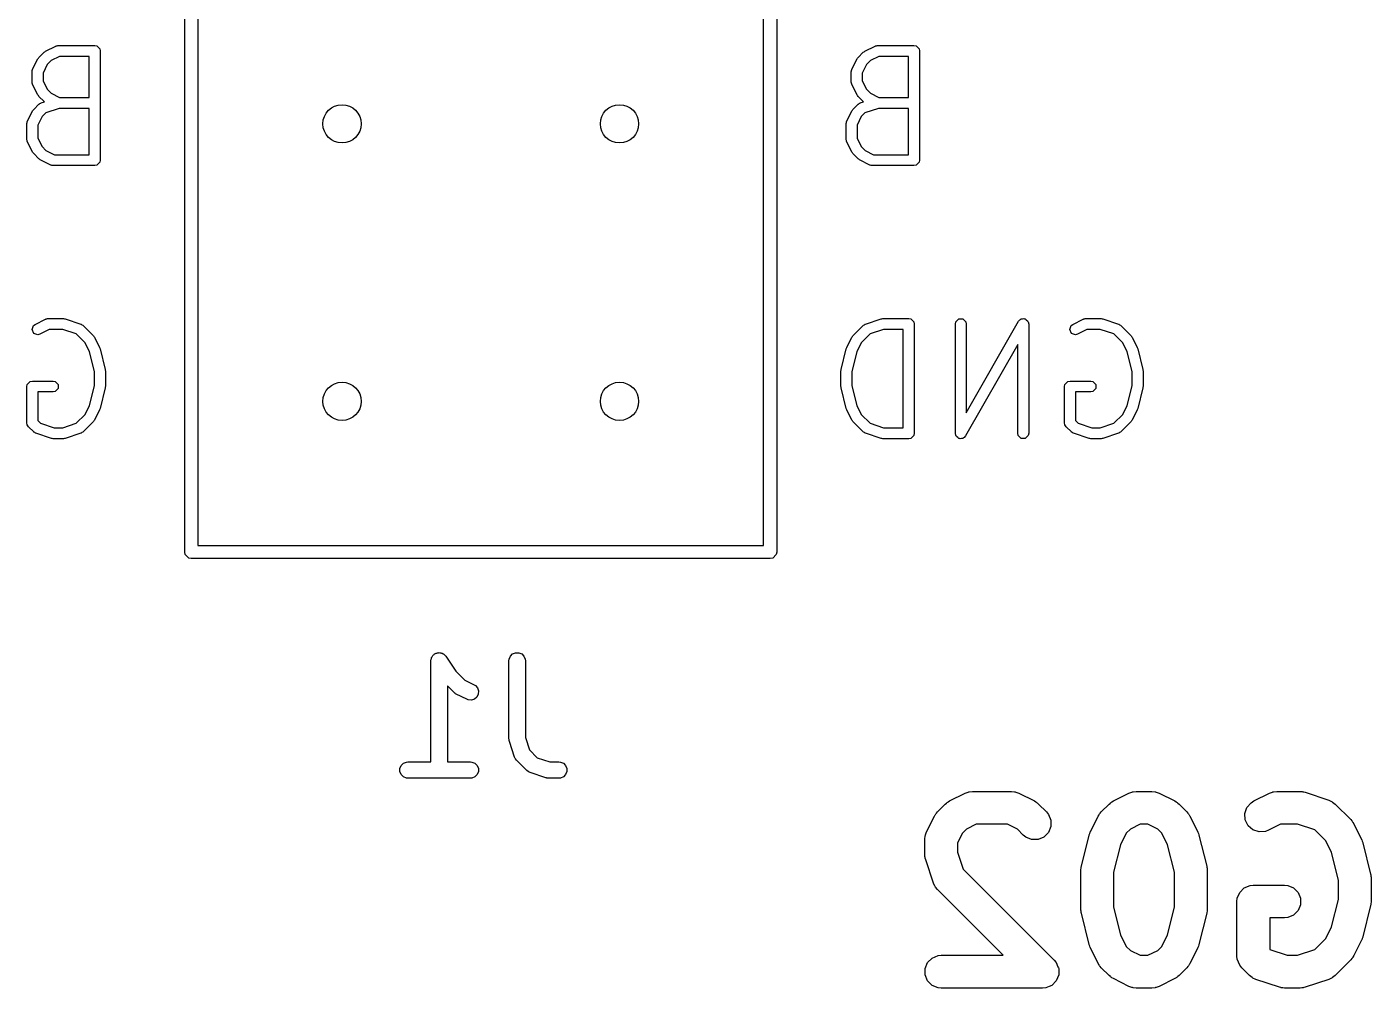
# Model space of a CAD drawing. Extents: x 4.75 to 6.09, y -5.43 to -2.12.
# Drawn here: x 5.2785 to 5.763, y -5.4311 to -5.0848 of the extents above; entities that cross this region are included whole.
import ezdxf

# ---------------------------------------------------------------- set-up
doc = ezdxf.new("R2010")
doc.units = 0
doc.header["$MEASUREMENT"] = 0
doc.layers.add('BLACK', color=7, linetype='CONTINUOUS')

msp = doc.modelspace()

# ---------------------------------------------------------------- linework, layer by layer
at = {"layer": 'BLACK', "linetype": 'CONTINUOUS'}
for p, q in [((5.33543, -5.27402), (5.33543, -4.76535)), ((5.34016, -4.76772), (5.34016, -5.27165)), ((5.54409, -5.27165), (5.54409, -4.87205)), ((5.54882, -4.86969), (5.54882, -5.27402)), ((5.28524, -5.09352), (5.28899, -5.09164)), ((5.28899, -5.09164), (5.28909, -5.09162)), ((5.28909, -5.09162), (5.28912, -5.09158)), ((5.28912, -5.09158), (5.28943, -5.09152)), ((5.28943, -5.09152), (5.28973, -5.09144)), ((5.28973, -5.09144), (5.28978, -5.09145)), ((5.28978, -5.09145), (5.28987, -5.09143)), ((5.28987, -5.09143), (5.303, -5.09143)), ((5.303, -5.09143), (5.30375, -5.09158)), ((5.30375, -5.09158), (5.30482, -5.09265)), ((5.58052, -5.09352), (5.58427, -5.09164)), ((5.58427, -5.09164), (5.58436, -5.09162)), ((5.58436, -5.09162), (5.5844, -5.09158)), ((5.5844, -5.09158), (5.58471, -5.09152)), ((5.58471, -5.09152), (5.58501, -5.09144)), ((5.58501, -5.09144), (5.58505, -5.09145)), ((5.58505, -5.09145), (5.58515, -5.09143)), ((5.58515, -5.09143), (5.59827, -5.09143)), ((5.59827, -5.09143), (5.59903, -5.09158)), ((5.59903, -5.09158), (5.60009, -5.09265)), ((5.28061, -5.10002), (5.28249, -5.09627)), ((5.28249, -5.09627), (5.28268, -5.09602)), ((5.28268, -5.09602), (5.28286, -5.09576)), ((5.28286, -5.09576), (5.28473, -5.09389)), ((5.28473, -5.09389), (5.28499, -5.09371)), ((5.28499, -5.09371), (5.28524, -5.09352)), ((5.28729, -5.09689), (5.28587, -5.09832)), ((5.29034, -5.09537), (5.28729, -5.09689)), ((5.30103, -5.09537), (5.29034, -5.09537)), ((5.30103, -5.11018), (5.30103, -5.09537)), ((5.30482, -5.09265), (5.30497, -5.0934)), ((5.30497, -5.0934), (5.30497, -5.13277)), ((5.57589, -5.10002), (5.57776, -5.09627)), ((5.57776, -5.09627), (5.57796, -5.09602)), ((5.57796, -5.09602), (5.57813, -5.09576)), ((5.57813, -5.09576), (5.58001, -5.09389)), ((5.58001, -5.09389), (5.58027, -5.09371)), ((5.58027, -5.09371), (5.58052, -5.09352)), ((5.58257, -5.09689), (5.58114, -5.09832)), ((5.58561, -5.09537), (5.58257, -5.09689)), ((5.5963, -5.09537), (5.58561, -5.09537)), ((5.5963, -5.11018), (5.5963, -5.09537)), ((5.60009, -5.09265), (5.60024, -5.0934)), ((5.60024, -5.0934), (5.60024, -5.13277)), ((5.28041, -5.10076), (5.28049, -5.10046)), ((5.28042, -5.1008), (5.28041, -5.10076)), ((5.28041, -5.1009), (5.28042, -5.1008)), ((5.28041, -5.10465), (5.28041, -5.1009)), ((5.28049, -5.10046), (5.28056, -5.10015)), ((5.28056, -5.10015), (5.28059, -5.10012)), ((5.28059, -5.10012), (5.28061, -5.10002)), ((5.28587, -5.09832), (5.28434, -5.10137)), ((5.28434, -5.10137), (5.28434, -5.10419)), ((5.57568, -5.1009), (5.5757, -5.1008)), ((5.57568, -5.10465), (5.57568, -5.1009)), ((5.57569, -5.10076), (5.57577, -5.10046)), ((5.5757, -5.1008), (5.57569, -5.10076)), ((5.57577, -5.10046), (5.57583, -5.10015)), ((5.57583, -5.10015), (5.57586, -5.10012)), ((5.57586, -5.10012), (5.57589, -5.10002)), ((5.58114, -5.09832), (5.57962, -5.10137)), ((5.57962, -5.10137), (5.57962, -5.10419)), ((5.28042, -5.10475), (5.28041, -5.10465)), ((5.28041, -5.10479), (5.28042, -5.10475)), ((5.28049, -5.10509), (5.28041, -5.10479)), ((5.28056, -5.1054), (5.28049, -5.10509)), ((5.28059, -5.10544), (5.28056, -5.1054)), ((5.28061, -5.10553), (5.28059, -5.10544)), ((5.28249, -5.10928), (5.28061, -5.10553)), ((5.28434, -5.10419), (5.28587, -5.10723)), ((5.5757, -5.10475), (5.57568, -5.10465)), ((5.57569, -5.10479), (5.5757, -5.10475)), ((5.57577, -5.10509), (5.57569, -5.10479)), ((5.57583, -5.1054), (5.57577, -5.10509)), ((5.57586, -5.10544), (5.57583, -5.1054)), ((5.57589, -5.10553), (5.57586, -5.10544)), ((5.57776, -5.10928), (5.57589, -5.10553)), ((5.57962, -5.10419), (5.58114, -5.10723)), ((5.28268, -5.10953), (5.28249, -5.10928)), ((5.28286, -5.10979), (5.28268, -5.10953)), ((5.28473, -5.11167), (5.28286, -5.10979)), ((5.28587, -5.10723), (5.28729, -5.10866)), ((5.28729, -5.10866), (5.29034, -5.11018)), ((5.29034, -5.11018), (5.30103, -5.11018)), ((5.57796, -5.10953), (5.57776, -5.10928)), ((5.57813, -5.10979), (5.57796, -5.10953)), ((5.58001, -5.11167), (5.57813, -5.10979)), ((5.58114, -5.10723), (5.58257, -5.10866)), ((5.58257, -5.10866), (5.58561, -5.11018)), ((5.58561, -5.11018), (5.5963, -5.11018)), ((5.27874, -5.11877), (5.28061, -5.11502)), ((5.28061, -5.11502), (5.28081, -5.11477)), ((5.28081, -5.11477), (5.28098, -5.11451)), ((5.28098, -5.11451), (5.28286, -5.11263)), ((5.28286, -5.11263), (5.28294, -5.11258)), ((5.28294, -5.11258), (5.28296, -5.11254)), ((5.28296, -5.11254), (5.28323, -5.11238)), ((5.28323, -5.11238), (5.2835, -5.11221)), ((5.2835, -5.11221), (5.28354, -5.11221)), ((5.28354, -5.11221), (5.28363, -5.11216)), ((5.28363, -5.11216), (5.28485, -5.11175)), ((5.28531, -5.11575), (5.28399, -5.11707)), ((5.28485, -5.11175), (5.28473, -5.11167)), ((5.29019, -5.11412), (5.28531, -5.11575)), ((5.30103, -5.11412), (5.29019, -5.11412)), ((5.30103, -5.1308), (5.30103, -5.11412)), ((5.57401, -5.11877), (5.57589, -5.11502)), ((5.57589, -5.11502), (5.57608, -5.11477)), ((5.57608, -5.11477), (5.57626, -5.11451)), ((5.57626, -5.11451), (5.57813, -5.11263)), ((5.57813, -5.11263), (5.57821, -5.11258)), ((5.57821, -5.11258), (5.57823, -5.11254)), ((5.57823, -5.11254), (5.57851, -5.11238)), ((5.57851, -5.11238), (5.57877, -5.11221)), ((5.57877, -5.11221), (5.57882, -5.11221)), ((5.57882, -5.11221), (5.5789, -5.11216)), ((5.5789, -5.11216), (5.58013, -5.11175)), ((5.58059, -5.11575), (5.57927, -5.11707)), ((5.58013, -5.11175), (5.58001, -5.11167)), ((5.58547, -5.11412), (5.58059, -5.11575)), ((5.5963, -5.11412), (5.58547, -5.11412)), ((5.5963, -5.1308), (5.5963, -5.11412)), ((5.27853, -5.11965), (5.27855, -5.11955)), ((5.27853, -5.12527), (5.27853, -5.11965)), ((5.27854, -5.11951), (5.27862, -5.11921)), ((5.27855, -5.11955), (5.27854, -5.11951)), ((5.27862, -5.11921), (5.27868, -5.1189)), ((5.27868, -5.1189), (5.27871, -5.11886)), ((5.27871, -5.11886), (5.27874, -5.11877)), ((5.28399, -5.11707), (5.28247, -5.12011)), ((5.28247, -5.12011), (5.28247, -5.12481)), ((5.57381, -5.11951), (5.57389, -5.11921)), ((5.57383, -5.11955), (5.57381, -5.11951)), ((5.57381, -5.11965), (5.57383, -5.11955)), ((5.57381, -5.12527), (5.57381, -5.11965)), ((5.57389, -5.11921), (5.57396, -5.1189)), ((5.57396, -5.1189), (5.57399, -5.11886)), ((5.57399, -5.11886), (5.57401, -5.11877)), ((5.57927, -5.11707), (5.57774, -5.12011)), ((5.57774, -5.12011), (5.57774, -5.12481)), ((5.27855, -5.12537), (5.27853, -5.12527)), ((5.27854, -5.12541), (5.27855, -5.12537)), ((5.27862, -5.12572), (5.27854, -5.12541)), ((5.27868, -5.12603), (5.27862, -5.12572)), ((5.27871, -5.12606), (5.27868, -5.12603)), ((5.27874, -5.12615), (5.27871, -5.12606)), ((5.28247, -5.12481), (5.28399, -5.12786)), ((5.57383, -5.12537), (5.57381, -5.12527)), ((5.57381, -5.12541), (5.57383, -5.12537)), ((5.57389, -5.12572), (5.57381, -5.12541)), ((5.57396, -5.12603), (5.57389, -5.12572)), ((5.57399, -5.12606), (5.57396, -5.12603)), ((5.57401, -5.12615), (5.57399, -5.12606)), ((5.57774, -5.12481), (5.57927, -5.12786)), ((5.28061, -5.1299), (5.27874, -5.12615)), ((5.28081, -5.13015), (5.28061, -5.1299)), ((5.28098, -5.13041), (5.28081, -5.13015)), ((5.28286, -5.13229), (5.28098, -5.13041)), ((5.28399, -5.12786), (5.28542, -5.12928)), ((5.28542, -5.12928), (5.28846, -5.1308)), ((5.28846, -5.1308), (5.30103, -5.1308)), ((5.57589, -5.1299), (5.57401, -5.12615)), ((5.57608, -5.13015), (5.57589, -5.1299)), ((5.57626, -5.13041), (5.57608, -5.13015)), ((5.57813, -5.13229), (5.57626, -5.13041)), ((5.57927, -5.12786), (5.58069, -5.12928)), ((5.58069, -5.12928), (5.58374, -5.1308)), ((5.58374, -5.1308), (5.5963, -5.1308)), ((5.28312, -5.13246), (5.28286, -5.13229)), ((5.28337, -5.13266), (5.28312, -5.13246)), ((5.28712, -5.13453), (5.28337, -5.13266)), ((5.28721, -5.13456), (5.28712, -5.13453)), ((5.28725, -5.13459), (5.28721, -5.13456)), ((5.28755, -5.13465), (5.28725, -5.13459)), ((5.28786, -5.13474), (5.28755, -5.13465)), ((5.2879, -5.13472), (5.28786, -5.13474)), ((5.288, -5.13474), (5.2879, -5.13472)), ((5.303, -5.13474), (5.288, -5.13474)), ((5.30375, -5.13459), (5.303, -5.13474)), ((5.30482, -5.13353), (5.30375, -5.13459)), ((5.30497, -5.13277), (5.30482, -5.13353)), ((5.5784, -5.13246), (5.57813, -5.13229)), ((5.57864, -5.13266), (5.5784, -5.13246)), ((5.58239, -5.13453), (5.57864, -5.13266)), ((5.58249, -5.13456), (5.58239, -5.13453)), ((5.58252, -5.13459), (5.58249, -5.13456)), ((5.58283, -5.13465), (5.58252, -5.13459)), ((5.58313, -5.13474), (5.58283, -5.13465)), ((5.58318, -5.13472), (5.58313, -5.13474)), ((5.58327, -5.13474), (5.58318, -5.13472)), ((5.59827, -5.13474), (5.58327, -5.13474)), ((5.59903, -5.13459), (5.59827, -5.13474)), ((5.60009, -5.13353), (5.59903, -5.13459)), ((5.60024, -5.13277), (5.60009, -5.13353)), ((5.28041, -5.19384), (5.28089, -5.19241)), ((5.28108, -5.19519), (5.28041, -5.19384)), ((5.28089, -5.19241), (5.28149, -5.19194)), ((5.28149, -5.19194), (5.28524, -5.19007)), ((5.28659, -5.1938), (5.28325, -5.19546)), ((5.28524, -5.19007), (5.28534, -5.19004)), ((5.28534, -5.19004), (5.28537, -5.19001)), ((5.28537, -5.19001), (5.28568, -5.18995)), ((5.28568, -5.18995), (5.28598, -5.18986)), ((5.28598, -5.18986), (5.28603, -5.18988)), ((5.28603, -5.18988), (5.28612, -5.18986)), ((5.28612, -5.18986), (5.29175, -5.18986)), ((5.29143, -5.1938), (5.28659, -5.1938)), ((5.29631, -5.19542), (5.29143, -5.1938)), ((5.29175, -5.18986), (5.29206, -5.18992)), ((5.29206, -5.18992), (5.29237, -5.18996)), ((5.29237, -5.18996), (5.29799, -5.19183)), ((5.29799, -5.19183), (5.29808, -5.19188)), ((5.29808, -5.19188), (5.29813, -5.19188)), ((5.29813, -5.19188), (5.29839, -5.19206)), ((5.29839, -5.19206), (5.29866, -5.19222)), ((5.29866, -5.19222), (5.29868, -5.19226)), ((5.29868, -5.19226), (5.29876, -5.19231)), ((5.29876, -5.19231), (5.30251, -5.19606)), ((5.57626, -5.19606), (5.58001, -5.19231)), ((5.58001, -5.19231), (5.58009, -5.19226)), ((5.58009, -5.19226), (5.58011, -5.19222)), ((5.58011, -5.19222), (5.58038, -5.19206)), ((5.58038, -5.19206), (5.58065, -5.19188)), ((5.58065, -5.19188), (5.58069, -5.19188)), ((5.58069, -5.19188), (5.58078, -5.19183)), ((5.58078, -5.19183), (5.5864, -5.18996)), ((5.58734, -5.1938), (5.58246, -5.19542)), ((5.5864, -5.18996), (5.58671, -5.18992)), ((5.58671, -5.18992), (5.58702, -5.18986)), ((5.58702, -5.18986), (5.5964, -5.18986)), ((5.59443, -5.1938), (5.58734, -5.1938)), ((5.59443, -5.22923), (5.59443, -5.1938)), ((5.5964, -5.18986), (5.59715, -5.19001)), ((5.59715, -5.19001), (5.59822, -5.19107)), ((5.59822, -5.19107), (5.59837, -5.19183)), ((5.59837, -5.19183), (5.59837, -5.2312)), ((5.61318, -5.19183), (5.61333, -5.19107)), ((5.61318, -5.2312), (5.61318, -5.19183)), ((5.61333, -5.19107), (5.61439, -5.19001)), ((5.61439, -5.19001), (5.6159, -5.19001)), ((5.6159, -5.19001), (5.61696, -5.19107)), ((5.61696, -5.19107), (5.61711, -5.19183)), ((5.61711, -5.22379), (5.63593, -5.19085)), ((5.61711, -5.19183), (5.61711, -5.22379)), ((5.63593, -5.19085), (5.63644, -5.19027)), ((5.63644, -5.19027), (5.6367, -5.1902)), ((5.6367, -5.1902), (5.63689, -5.19001)), ((5.63689, -5.19001), (5.6374, -5.19001)), ((5.6374, -5.19001), (5.63789, -5.18987)), ((5.63789, -5.18987), (5.63813, -5.19001)), ((5.63813, -5.19001), (5.6384, -5.19001)), ((5.6384, -5.19001), (5.63876, -5.19037)), ((5.63876, -5.19037), (5.6392, -5.19062)), ((5.6392, -5.19062), (5.63927, -5.19088)), ((5.63927, -5.19088), (5.63946, -5.19107)), ((5.63946, -5.19107), (5.63961, -5.19183)), ((5.63961, -5.19183), (5.63961, -5.2312)), ((5.65443, -5.19384), (5.6549, -5.19241)), ((5.6551, -5.19519), (5.65443, -5.19384)), ((5.6549, -5.19241), (5.65551, -5.19194)), ((5.65551, -5.19194), (5.65926, -5.19007)), ((5.6606, -5.1938), (5.65727, -5.19546)), ((5.65926, -5.19007), (5.65935, -5.19004)), ((5.65935, -5.19004), (5.65939, -5.19001)), ((5.65939, -5.19001), (5.6597, -5.18995)), ((5.6597, -5.18995), (5.66, -5.18986)), ((5.66, -5.18986), (5.66004, -5.18988)), ((5.66004, -5.18988), (5.66014, -5.18986)), ((5.66014, -5.18986), (5.66576, -5.18986)), ((5.66544, -5.1938), (5.6606, -5.1938)), ((5.67032, -5.19542), (5.66544, -5.1938)), ((5.66576, -5.18986), (5.66607, -5.18992)), ((5.66607, -5.18992), (5.66639, -5.18996)), ((5.66639, -5.18996), (5.67201, -5.19183)), ((5.67201, -5.19183), (5.6721, -5.19188)), ((5.6721, -5.19188), (5.67214, -5.19188)), ((5.67214, -5.19188), (5.6724, -5.19206)), ((5.6724, -5.19206), (5.67268, -5.19222)), ((5.67268, -5.19222), (5.6727, -5.19226)), ((5.6727, -5.19226), (5.67278, -5.19231)), ((5.67278, -5.19231), (5.67653, -5.19606)), ((5.28251, -5.19567), (5.28108, -5.19519)), ((5.28325, -5.19546), (5.28251, -5.19567)), ((5.2995, -5.19862), (5.29631, -5.19542)), ((5.30114, -5.20189), (5.2995, -5.19862)), ((5.30251, -5.19606), (5.30269, -5.19632)), ((5.30269, -5.19632), (5.30288, -5.19657)), ((5.30288, -5.19657), (5.30476, -5.20032)), ((5.57401, -5.20032), (5.57589, -5.19657)), ((5.57589, -5.19657), (5.57608, -5.19632)), ((5.57608, -5.19632), (5.57626, -5.19606)), ((5.57927, -5.19862), (5.57763, -5.20189)), ((5.58246, -5.19542), (5.57927, -5.19862)), ((5.65653, -5.19567), (5.6551, -5.19519)), ((5.65727, -5.19546), (5.65653, -5.19567)), ((5.67352, -5.19862), (5.67032, -5.19542)), ((5.67516, -5.20189), (5.67352, -5.19862)), ((5.67653, -5.19606), (5.6767, -5.19632)), ((5.6767, -5.19632), (5.6769, -5.19657)), ((5.6769, -5.19657), (5.67877, -5.20032)), ((5.3029, -5.20894), (5.30114, -5.20189)), ((5.30476, -5.20032), (5.30481, -5.20053)), ((5.30481, -5.20053), (5.30491, -5.20072)), ((5.30491, -5.20072), (5.30678, -5.20822)), ((5.57199, -5.20822), (5.57387, -5.20072)), ((5.57387, -5.20072), (5.57396, -5.20053)), ((5.57396, -5.20053), (5.57401, -5.20032)), ((5.57763, -5.20189), (5.57587, -5.20894)), ((5.63567, -5.19924), (5.61685, -5.23217)), ((5.63567, -5.2312), (5.63567, -5.19924)), ((5.67692, -5.20894), (5.67516, -5.20189)), ((5.67877, -5.20032), (5.67883, -5.20053)), ((5.67883, -5.20053), (5.67892, -5.20072)), ((5.67892, -5.20072), (5.6808, -5.20822)), ((5.30678, -5.20822), (5.30679, -5.20846)), ((5.30679, -5.20846), (5.30684, -5.2087)), ((5.57193, -5.2087), (5.57198, -5.20846)), ((5.57198, -5.20846), (5.57199, -5.20822)), ((5.6808, -5.20822), (5.68081, -5.20846)), ((5.68081, -5.20846), (5.68086, -5.2087)), ((5.27868, -5.21357), (5.27975, -5.21251)), ((5.27975, -5.21251), (5.2805, -5.21236)), ((5.2805, -5.21236), (5.288, -5.21236)), ((5.288, -5.21236), (5.28875, -5.21251)), ((5.28875, -5.21251), (5.28982, -5.21357)), ((5.3029, -5.21408), (5.3029, -5.20894)), ((5.30684, -5.2087), (5.30684, -5.21432)), ((5.57193, -5.21432), (5.57193, -5.2087)), ((5.57587, -5.20894), (5.57587, -5.21408)), ((5.6527, -5.21357), (5.65376, -5.21251)), ((5.65376, -5.21251), (5.65452, -5.21236)), ((5.65452, -5.21236), (5.66201, -5.21236)), ((5.66201, -5.21236), (5.66277, -5.21251)), ((5.66277, -5.21251), (5.66383, -5.21357)), ((5.67692, -5.21408), (5.67692, -5.20894)), ((5.68086, -5.2087), (5.68086, -5.21432)), ((5.27853, -5.21432), (5.27868, -5.21357)), ((5.27853, -5.22745), (5.27853, -5.21432)), ((5.288, -5.21629), (5.28247, -5.21629)), ((5.28247, -5.21629), (5.28247, -5.22663)), ((5.28875, -5.21614), (5.288, -5.21629)), ((5.28982, -5.21508), (5.28875, -5.21614)), ((5.28982, -5.21357), (5.28982, -5.21508)), ((5.30114, -5.22114), (5.3029, -5.21408)), ((5.30678, -5.2148), (5.30491, -5.2223)), ((5.30679, -5.21456), (5.30678, -5.2148)), ((5.30684, -5.21432), (5.30679, -5.21456)), ((5.57198, -5.21456), (5.57193, -5.21432)), ((5.57199, -5.2148), (5.57198, -5.21456)), ((5.57387, -5.2223), (5.57199, -5.2148)), ((5.57587, -5.21408), (5.57763, -5.22114)), ((5.65255, -5.21432), (5.6527, -5.21357)), ((5.65255, -5.22745), (5.65255, -5.21432)), ((5.66201, -5.21629), (5.65648, -5.21629)), ((5.65648, -5.21629), (5.65648, -5.22663)), ((5.66277, -5.21614), (5.66201, -5.21629)), ((5.66383, -5.21508), (5.66277, -5.21614)), ((5.66383, -5.21357), (5.66383, -5.21508)), ((5.67516, -5.22114), (5.67692, -5.21408)), ((5.6808, -5.2148), (5.67892, -5.2223)), ((5.68081, -5.21456), (5.6808, -5.2148)), ((5.68086, -5.21432), (5.68081, -5.21456)), ((5.2995, -5.22441), (5.30114, -5.22114)), ((5.30476, -5.2227), (5.30288, -5.22645)), ((5.30481, -5.2225), (5.30476, -5.2227)), ((5.30491, -5.2223), (5.30481, -5.2225)), ((5.57396, -5.2225), (5.57387, -5.2223)), ((5.57401, -5.2227), (5.57396, -5.2225)), ((5.57589, -5.22645), (5.57401, -5.2227)), ((5.57763, -5.22114), (5.57927, -5.22441)), ((5.67352, -5.22441), (5.67516, -5.22114)), ((5.67877, -5.2227), (5.6769, -5.22645)), ((5.67883, -5.2225), (5.67877, -5.2227)), ((5.67892, -5.2223), (5.67883, -5.2225)), ((5.27868, -5.2282), (5.27853, -5.22745)), ((5.28247, -5.22663), (5.28344, -5.2276)), ((5.28344, -5.2276), (5.28832, -5.22923)), ((5.29143, -5.22923), (5.29631, -5.2276)), ((5.29631, -5.2276), (5.2995, -5.22441)), ((5.30251, -5.22697), (5.29876, -5.23071)), ((5.30269, -5.2267), (5.30251, -5.22697)), ((5.30288, -5.22645), (5.30269, -5.2267)), ((5.57608, -5.2267), (5.57589, -5.22645)), ((5.57626, -5.22697), (5.57608, -5.2267)), ((5.58001, -5.23071), (5.57626, -5.22697)), ((5.57927, -5.22441), (5.58246, -5.2276)), ((5.58246, -5.2276), (5.58734, -5.22923)), ((5.6527, -5.2282), (5.65255, -5.22745)), ((5.65648, -5.22663), (5.65745, -5.2276)), ((5.65745, -5.2276), (5.66233, -5.22923)), ((5.66544, -5.22923), (5.67032, -5.2276)), ((5.67032, -5.2276), (5.67352, -5.22441)), ((5.67653, -5.22697), (5.67278, -5.23071)), ((5.6767, -5.2267), (5.67653, -5.22697)), ((5.6769, -5.22645), (5.6767, -5.2267)), ((5.27911, -5.22884), (5.27868, -5.2282)), ((5.28098, -5.23071), (5.27911, -5.22884)), ((5.28106, -5.23077), (5.28098, -5.23071)), ((5.28108, -5.23081), (5.28106, -5.23077)), ((5.28136, -5.23097), (5.28108, -5.23081)), ((5.28162, -5.23114), (5.28136, -5.23097)), ((5.28167, -5.23114), (5.28162, -5.23114)), ((5.28175, -5.23119), (5.28167, -5.23114)), ((5.28738, -5.23307), (5.28175, -5.23119)), ((5.28832, -5.22923), (5.29143, -5.22923)), ((5.29799, -5.23119), (5.29237, -5.23307)), ((5.29808, -5.23114), (5.29799, -5.23119)), ((5.29813, -5.23114), (5.29808, -5.23114)), ((5.29839, -5.23097), (5.29813, -5.23114)), ((5.29866, -5.23081), (5.29839, -5.23097)), ((5.29868, -5.23077), (5.29866, -5.23081)), ((5.29876, -5.23071), (5.29868, -5.23077)), ((5.58009, -5.23077), (5.58001, -5.23071)), ((5.58011, -5.23081), (5.58009, -5.23077)), ((5.58038, -5.23097), (5.58011, -5.23081)), ((5.58065, -5.23114), (5.58038, -5.23097)), ((5.58069, -5.23114), (5.58065, -5.23114)), ((5.58078, -5.23119), (5.58069, -5.23114)), ((5.5864, -5.23307), (5.58078, -5.23119)), ((5.58734, -5.22923), (5.59443, -5.22923)), ((5.59822, -5.23195), (5.59715, -5.23302)), ((5.59837, -5.2312), (5.59822, -5.23195)), ((5.61333, -5.23195), (5.61318, -5.2312)), ((5.61352, -5.23214), (5.61333, -5.23195)), ((5.61359, -5.2324), (5.61352, -5.23214)), ((5.61403, -5.23266), (5.61359, -5.2324)), ((5.61439, -5.23302), (5.61403, -5.23266)), ((5.61685, -5.23217), (5.61635, -5.23275)), ((5.63582, -5.23195), (5.63567, -5.2312)), ((5.63689, -5.23302), (5.63582, -5.23195)), ((5.63946, -5.23195), (5.6384, -5.23302)), ((5.63961, -5.2312), (5.63946, -5.23195)), ((5.65312, -5.22884), (5.6527, -5.2282)), ((5.655, -5.23071), (5.65312, -5.22884)), ((5.65508, -5.23077), (5.655, -5.23071)), ((5.6551, -5.23081), (5.65508, -5.23077)), ((5.65537, -5.23097), (5.6551, -5.23081)), ((5.65564, -5.23114), (5.65537, -5.23097)), ((5.65568, -5.23114), (5.65564, -5.23114)), ((5.65577, -5.23119), (5.65568, -5.23114)), ((5.66139, -5.23307), (5.65577, -5.23119)), ((5.66233, -5.22923), (5.66544, -5.22923)), ((5.67201, -5.23119), (5.66639, -5.23307)), ((5.6721, -5.23114), (5.67201, -5.23119)), ((5.67214, -5.23114), (5.6721, -5.23114)), ((5.6724, -5.23097), (5.67214, -5.23114)), ((5.67268, -5.23081), (5.6724, -5.23097)), ((5.6727, -5.23077), (5.67268, -5.23081)), ((5.67278, -5.23071), (5.6727, -5.23077)), ((5.28769, -5.2331), (5.28738, -5.23307)), ((5.288, -5.23317), (5.28769, -5.2331)), ((5.29175, -5.23317), (5.288, -5.23317)), ((5.29206, -5.2331), (5.29175, -5.23317)), ((5.29237, -5.23307), (5.29206, -5.2331)), ((5.58671, -5.2331), (5.5864, -5.23307)), ((5.58702, -5.23317), (5.58671, -5.2331)), ((5.5964, -5.23317), (5.58702, -5.23317)), ((5.59715, -5.23302), (5.5964, -5.23317)), ((5.61466, -5.23302), (5.61439, -5.23302)), ((5.6149, -5.23315), (5.61466, -5.23302)), ((5.61539, -5.23302), (5.6149, -5.23315)), ((5.6159, -5.23302), (5.61539, -5.23302)), ((5.61609, -5.23283), (5.6159, -5.23302)), ((5.61635, -5.23275), (5.61609, -5.23283)), ((5.6384, -5.23302), (5.63689, -5.23302)), ((5.6617, -5.2331), (5.66139, -5.23307)), ((5.66201, -5.23317), (5.6617, -5.2331)), ((5.66576, -5.23317), (5.66201, -5.23317)), ((5.66607, -5.2331), (5.66576, -5.23317)), ((5.66639, -5.23307), (5.66607, -5.2331)), ((5.33561, -5.27492), (5.33543, -5.27402)), ((5.33689, -5.2762), (5.33561, -5.27492)), ((5.3378, -5.27638), (5.33689, -5.2762)), ((5.34016, -5.27165), (5.54409, -5.27165)), ((5.54736, -5.2762), (5.54646, -5.27638)), ((5.54864, -5.27492), (5.54736, -5.2762)), ((5.54882, -5.27402), (5.54864, -5.27492)), ((5.54646, -5.27638), (5.3378, -5.27638)), ((5.42418, -5.31318), (5.42423, -5.31261)), ((5.42418, -5.3496), (5.42418, -5.31318)), ((5.42418, -5.31318), (5.42418, -5.31318)), ((5.42418, -5.31318), (5.42418, -5.31318)), ((5.42418, -5.31318), (5.42418, -5.31318)), ((5.42423, -5.31261), (5.42434, -5.31234)), ((5.42434, -5.31234), (5.4244, -5.31205)), ((5.4244, -5.31205), (5.42456, -5.31181)), ((5.42456, -5.31181), (5.42467, -5.31154)), ((5.42467, -5.31154), (5.42488, -5.31133)), ((5.42488, -5.31133), (5.42504, -5.31109)), ((5.42504, -5.31109), (5.42528, -5.31093)), ((5.42528, -5.31093), (5.42549, -5.31073)), ((5.42549, -5.31073), (5.42576, -5.31061)), ((5.42576, -5.31061), (5.426, -5.31045)), ((5.426, -5.31045), (5.42628, -5.3104)), ((5.42628, -5.3104), (5.42655, -5.31029)), ((5.42655, -5.31029), (5.42684, -5.31029)), ((5.42684, -5.31029), (5.42713, -5.31023)), ((5.42713, -5.31023), (5.42741, -5.31029)), ((5.42741, -5.31029), (5.4277, -5.31029)), ((5.4277, -5.31029), (5.42797, -5.3104)), ((5.42797, -5.3104), (5.42826, -5.31046)), ((5.42826, -5.31046), (5.4285, -5.31062)), ((5.4285, -5.31062), (5.42877, -5.31073)), ((5.42877, -5.31073), (5.42897, -5.31093)), ((5.42897, -5.31093), (5.42922, -5.3111)), ((5.42922, -5.3111), (5.42958, -5.31154)), ((5.42958, -5.31154), (5.42958, -5.31154)), ((5.42958, -5.31154), (5.42958, -5.31154)), ((5.42958, -5.31154), (5.42958, -5.31154)), ((5.42958, -5.31154), (5.43317, -5.31692)), ((5.4523, -5.31318), (5.45235, -5.31261)), ((5.4523, -5.3413), (5.4523, -5.31318)), ((5.45235, -5.31261), (5.45279, -5.31154)), ((5.45279, -5.31154), (5.45361, -5.31073)), ((5.45361, -5.31073), (5.45467, -5.31029)), ((5.45467, -5.31029), (5.45583, -5.31029)), ((5.45583, -5.31029), (5.45689, -5.31073)), ((5.45689, -5.31073), (5.4577, -5.31154)), ((5.4577, -5.31154), (5.45815, -5.31261)), ((5.45815, -5.31261), (5.4582, -5.31318)), ((5.4582, -5.31318), (5.4582, -5.34082)), ((5.43317, -5.31692), (5.43638, -5.32013)), ((5.43254, -5.32464), (5.43008, -5.32219)), ((5.43008, -5.32219), (5.43008, -5.3496)), ((5.43277, -5.32483), (5.43254, -5.32464)), ((5.43638, -5.32013), (5.4397, -5.32179)), ((5.4397, -5.32179), (5.44019, -5.3221)), ((5.44019, -5.3221), (5.44094, -5.32297)), ((5.44094, -5.32297), (5.44131, -5.32406)), ((5.44131, -5.32406), (5.44122, -5.32521)), ((5.43282, -5.32489), (5.43277, -5.32483)), ((5.43291, -5.32494), (5.43282, -5.32489)), ((5.43299, -5.32501), (5.43291, -5.32494)), ((5.43306, -5.32504), (5.43299, -5.32501)), ((5.43331, -5.3252), (5.43306, -5.32504)), ((5.43706, -5.32707), (5.43331, -5.3252)), ((5.4376, -5.32728), (5.43706, -5.32707)), ((5.43875, -5.32736), (5.4376, -5.32728)), ((5.43984, -5.327), (5.43875, -5.32736)), ((5.44071, -5.32624), (5.43984, -5.327)), ((5.44122, -5.32521), (5.44071, -5.32624)), ((5.45233, -5.34159), (5.4523, -5.3413)), ((5.45232, -5.34167), (5.45233, -5.34159)), ((5.45234, -5.34177), (5.45232, -5.34167)), ((5.45235, -5.34188), (5.45234, -5.34177)), ((5.45238, -5.34195), (5.45235, -5.34188)), ((5.45245, -5.34224), (5.45238, -5.34195)), ((5.45432, -5.34786), (5.45245, -5.34224)), ((5.4582, -5.34082), (5.4597, -5.34533)), ((5.45456, -5.34839), (5.45432, -5.34786)), ((5.45463, -5.34847), (5.45456, -5.34839)), ((5.45467, -5.34857), (5.45463, -5.34847)), ((5.45504, -5.34902), (5.45467, -5.34857)), ((5.4597, -5.34533), (5.46247, -5.3481)), ((5.46247, -5.3481), (5.46698, -5.3496)), ((5.41298, -5.35198), (5.41342, -5.35091)), ((5.41298, -5.35313), (5.41298, -5.35198)), ((5.41342, -5.35419), (5.41298, -5.35313)), ((5.41342, -5.35091), (5.41424, -5.3501)), ((5.41424, -5.3501), (5.4153, -5.34966)), ((5.4153, -5.34966), (5.41588, -5.3496)), ((5.41588, -5.3496), (5.42418, -5.3496)), ((5.43008, -5.3496), (5.43838, -5.3496)), ((5.43838, -5.3496), (5.43895, -5.34966)), ((5.43895, -5.34966), (5.44002, -5.3501)), ((5.44002, -5.3501), (5.44083, -5.35091)), ((5.44083, -5.35091), (5.44127, -5.35198)), ((5.44127, -5.35313), (5.44083, -5.35419)), ((5.44127, -5.35198), (5.44127, -5.35313)), ((5.45879, -5.35277), (5.45504, -5.34902)), ((5.45923, -5.35313), (5.45879, -5.35277)), ((5.45933, -5.35317), (5.45923, -5.35313)), ((5.45941, -5.35324), (5.45933, -5.35317)), ((5.45994, -5.35348), (5.45941, -5.35324)), ((5.46556, -5.35535), (5.45994, -5.35348)), ((5.46698, -5.3496), (5.47025, -5.3496)), ((5.47025, -5.3496), (5.47082, -5.34966)), ((5.47082, -5.34966), (5.47189, -5.3501)), ((5.47189, -5.3501), (5.4727, -5.35091)), ((5.4727, -5.35091), (5.47314, -5.35198)), ((5.47314, -5.35313), (5.4727, -5.35419)), ((5.47314, -5.35198), (5.47314, -5.35313)), ((5.41424, -5.35501), (5.41342, -5.35419)), ((5.4153, -5.35545), (5.41424, -5.35501)), ((5.41588, -5.3555), (5.4153, -5.35545)), ((5.43838, -5.3555), (5.41588, -5.3555)), ((5.43895, -5.35545), (5.43838, -5.3555)), ((5.44002, -5.35501), (5.43895, -5.35545)), ((5.44083, -5.35419), (5.44002, -5.35501)), ((5.46585, -5.35542), (5.46556, -5.35535)), ((5.46592, -5.35545), (5.46585, -5.35542)), ((5.46603, -5.35546), (5.46592, -5.35545)), ((5.46613, -5.35548), (5.46603, -5.35546)), ((5.46621, -5.35548), (5.46613, -5.35548)), ((5.4665, -5.3555), (5.46621, -5.35548)), ((5.47025, -5.3555), (5.4665, -5.3555)), ((5.47082, -5.35545), (5.47025, -5.3555)), ((5.47189, -5.35501), (5.47082, -5.35545)), ((5.4727, -5.35419), (5.47189, -5.35501)), ((5.61107, -5.3637), (5.6167, -5.36089)), ((5.6167, -5.36089), (5.61778, -5.36048)), ((5.61778, -5.36048), (5.61799, -5.36046)), ((5.61799, -5.36046), (5.61819, -5.36038)), ((5.61819, -5.36038), (5.61934, -5.36027)), ((5.61934, -5.36027), (5.6334, -5.36027)), ((5.6334, -5.36027), (5.63455, -5.36038)), ((5.63455, -5.36038), (5.63475, -5.36046)), ((5.63475, -5.36046), (5.63496, -5.36048)), ((5.63496, -5.36048), (5.63604, -5.36089)), ((5.63604, -5.36089), (5.64166, -5.3637)), ((5.67013, -5.3637), (5.67575, -5.36089)), ((5.67575, -5.36089), (5.67683, -5.36048)), ((5.67683, -5.36048), (5.67705, -5.36046)), ((5.67705, -5.36046), (5.67724, -5.36038)), ((5.67724, -5.36038), (5.67839, -5.36027)), ((5.67839, -5.36027), (5.68402, -5.36027)), ((5.68402, -5.36027), (5.68517, -5.36038)), ((5.68517, -5.36038), (5.68537, -5.36046)), ((5.68537, -5.36046), (5.68558, -5.36048)), ((5.68558, -5.36048), (5.68666, -5.36089)), ((5.68666, -5.36089), (5.69228, -5.3637)), ((5.72075, -5.3637), (5.72637, -5.36089)), ((5.72637, -5.36089), (5.72745, -5.36048)), ((5.72745, -5.36048), (5.72766, -5.36046)), ((5.72766, -5.36046), (5.72786, -5.36038)), ((5.72786, -5.36038), (5.72901, -5.36027)), ((5.72901, -5.36027), (5.73745, -5.36027)), ((5.73745, -5.36027), (5.73803, -5.36033)), ((5.73803, -5.36033), (5.73819, -5.36032)), ((5.73819, -5.36032), (5.73839, -5.36036)), ((5.73839, -5.36036), (5.7386, -5.36038)), ((5.7386, -5.36038), (5.73875, -5.36044)), ((5.73875, -5.36044), (5.73932, -5.36057)), ((5.73932, -5.36057), (5.74775, -5.36338)), ((5.74775, -5.36338), (5.74881, -5.36386)), ((5.60613, -5.36836), (5.60624, -5.36818)), ((5.60624, -5.36818), (5.60635, -5.36808)), ((5.60635, -5.36808), (5.60673, -5.36762)), ((5.60673, -5.36762), (5.60954, -5.36481)), ((5.60954, -5.36481), (5.60999, -5.36444)), ((5.60999, -5.36444), (5.61009, -5.36432)), ((5.61009, -5.36432), (5.61027, -5.36421)), ((5.61027, -5.36421), (5.61043, -5.36408)), ((5.61043, -5.36408), (5.61058, -5.36402)), ((5.61058, -5.36402), (5.61107, -5.3637)), ((5.64166, -5.3637), (5.64216, -5.36402)), ((5.64216, -5.36402), (5.6423, -5.36408)), ((5.6423, -5.36408), (5.64247, -5.36421)), ((5.64247, -5.36421), (5.64264, -5.36432)), ((5.64264, -5.36432), (5.64275, -5.36444)), ((5.64275, -5.36444), (5.6432, -5.36481)), ((5.6432, -5.36481), (5.64601, -5.36762)), ((5.64601, -5.36762), (5.64675, -5.36852)), ((5.66518, -5.36836), (5.66529, -5.36818)), ((5.66529, -5.36818), (5.66541, -5.36808)), ((5.66541, -5.36808), (5.66578, -5.36762)), ((5.66578, -5.36762), (5.66859, -5.36481)), ((5.66859, -5.36481), (5.66905, -5.36444)), ((5.66905, -5.36444), (5.66915, -5.36432)), ((5.66915, -5.36432), (5.66933, -5.36421)), ((5.66933, -5.36421), (5.66949, -5.36408)), ((5.66949, -5.36408), (5.66963, -5.36402)), ((5.66963, -5.36402), (5.67013, -5.3637)), ((5.69228, -5.3637), (5.69278, -5.36402)), ((5.69278, -5.36402), (5.69292, -5.36408)), ((5.69292, -5.36408), (5.69309, -5.36421)), ((5.69309, -5.36421), (5.69326, -5.36432)), ((5.69326, -5.36432), (5.69337, -5.36444)), ((5.69337, -5.36444), (5.69382, -5.36481)), ((5.69382, -5.36481), (5.69663, -5.36762)), ((5.69663, -5.36762), (5.697, -5.36808)), ((5.697, -5.36808), (5.69712, -5.36818)), ((5.69712, -5.36818), (5.69723, -5.36836)), ((5.71753, -5.36825), (5.71826, -5.36606)), ((5.71769, -5.37055), (5.71753, -5.36825)), ((5.71826, -5.36606), (5.71977, -5.36432)), ((5.71977, -5.36432), (5.72075, -5.3637)), ((5.74881, -5.36386), (5.74897, -5.364)), ((5.74897, -5.364), (5.74917, -5.36408)), ((5.74917, -5.36408), (5.75006, -5.36481)), ((5.75006, -5.36481), (5.75569, -5.37043)), ((5.60281, -5.37478), (5.60562, -5.36916)), ((5.60562, -5.36916), (5.60593, -5.36866)), ((5.60593, -5.36866), (5.60599, -5.36852)), ((5.60599, -5.36852), (5.60613, -5.36836)), ((5.62073, -5.37208), (5.61721, -5.37384)), ((5.63201, -5.37208), (5.62073, -5.37208)), ((5.63553, -5.37384), (5.63201, -5.37208)), ((5.64675, -5.36852), (5.64763, -5.37065)), ((5.64763, -5.37295), (5.64675, -5.37508)), ((5.64763, -5.37065), (5.64763, -5.37295)), ((5.66186, -5.37478), (5.66468, -5.36916)), ((5.66468, -5.36916), (5.66499, -5.36866)), ((5.66499, -5.36866), (5.66505, -5.36852)), ((5.66505, -5.36852), (5.66518, -5.36836)), ((5.67979, -5.37208), (5.67627, -5.37384)), ((5.68262, -5.37208), (5.67979, -5.37208)), ((5.68614, -5.37384), (5.68262, -5.37208)), ((5.69723, -5.36836), (5.69736, -5.36852)), ((5.69736, -5.36852), (5.69742, -5.36866)), ((5.69742, -5.36866), (5.69774, -5.36916)), ((5.69774, -5.36916), (5.70055, -5.37478)), ((5.71872, -5.37261), (5.71769, -5.37055)), ((5.72046, -5.37412), (5.71872, -5.37261)), ((5.73041, -5.37208), (5.72603, -5.37427)), ((5.73649, -5.37208), (5.73041, -5.37208)), ((5.7427, -5.37415), (5.73649, -5.37208)), ((5.75569, -5.37043), (5.75606, -5.37089)), ((5.75606, -5.37089), (5.75617, -5.37099)), ((5.75617, -5.37099), (5.75629, -5.37117)), ((5.75629, -5.37117), (5.75642, -5.37133)), ((5.75642, -5.37133), (5.75648, -5.37147)), ((5.75648, -5.37147), (5.75679, -5.37197)), ((5.75679, -5.37197), (5.7596, -5.37759)), ((5.60218, -5.37742), (5.6023, -5.37627)), ((5.60218, -5.38305), (5.60218, -5.37742)), ((5.6023, -5.37627), (5.60238, -5.37607)), ((5.60238, -5.37607), (5.60239, -5.37586)), ((5.60239, -5.37586), (5.60281, -5.37478)), ((5.61576, -5.3753), (5.614, -5.37882)), ((5.61721, -5.37384), (5.61576, -5.3753)), ((5.63766, -5.37597), (5.63553, -5.37384)), ((5.63855, -5.37671), (5.63766, -5.37597)), ((5.64068, -5.37759), (5.63855, -5.37671)), ((5.64299, -5.37759), (5.64068, -5.37759)), ((5.64512, -5.37671), (5.64299, -5.37759)), ((5.64675, -5.37508), (5.64512, -5.37671)), ((5.6586, -5.38724), (5.66142, -5.37599)), ((5.66142, -5.37599), (5.66145, -5.37591)), ((5.66145, -5.37586), (5.66163, -5.37538)), ((5.66145, -5.37591), (5.66145, -5.37586)), ((5.66163, -5.37538), (5.66181, -5.3749)), ((5.66181, -5.3749), (5.66183, -5.37487)), ((5.66183, -5.37487), (5.66186, -5.37478)), ((5.67481, -5.3753), (5.67272, -5.37948)), ((5.67627, -5.37384), (5.67481, -5.3753)), ((5.6876, -5.3753), (5.68614, -5.37384)), ((5.68969, -5.37948), (5.6876, -5.3753)), ((5.70055, -5.37478), (5.70058, -5.37487)), ((5.70058, -5.37487), (5.70061, -5.3749)), ((5.70061, -5.3749), (5.70078, -5.37538)), ((5.70078, -5.37538), (5.70096, -5.37586)), ((5.70096, -5.37586), (5.70097, -5.37591)), ((5.70097, -5.37591), (5.701, -5.37599)), ((5.701, -5.37599), (5.70381, -5.38724)), ((5.72265, -5.37485), (5.72046, -5.37412)), ((5.72495, -5.37468), (5.72265, -5.37485)), ((5.72603, -5.37427), (5.72495, -5.37468)), ((5.74666, -5.37811), (5.7427, -5.37415)), ((5.7596, -5.37759), (5.75964, -5.37768)), ((5.75964, -5.37768), (5.75966, -5.37771)), ((5.75966, -5.37771), (5.75983, -5.3782)), ((5.614, -5.37882), (5.614, -5.38209)), ((5.614, -5.38209), (5.61606, -5.38829)), ((5.67272, -5.37948), (5.67024, -5.3894)), ((5.69217, -5.3894), (5.68969, -5.37948)), ((5.74875, -5.3823), (5.74666, -5.37811)), ((5.75123, -5.39221), (5.74875, -5.3823)), ((5.75983, -5.3782), (5.76002, -5.37868)), ((5.76002, -5.37868), (5.76002, -5.37872)), ((5.76002, -5.37872), (5.76005, -5.3788)), ((5.76005, -5.3788), (5.76286, -5.39005)), ((5.60224, -5.38363), (5.60218, -5.38305)), ((5.60223, -5.38379), (5.60224, -5.38363)), ((5.60228, -5.38399), (5.60223, -5.38379)), ((5.6023, -5.3842), (5.60228, -5.38399)), ((5.60236, -5.38434), (5.6023, -5.3842)), ((5.60249, -5.38491), (5.60236, -5.38434)), ((5.6053, -5.39335), (5.60249, -5.38491)), ((5.6585, -5.38795), (5.65854, -5.38752)), ((5.65854, -5.38752), (5.65857, -5.38744)), ((5.65857, -5.38744), (5.6586, -5.38724)), ((5.70381, -5.38724), (5.70384, -5.38744)), ((5.70384, -5.38744), (5.70387, -5.38752)), ((5.70387, -5.38752), (5.70391, -5.38795)), ((5.61606, -5.38829), (5.64882, -5.42105)), ((5.65843, -5.38838), (5.6585, -5.38795)), ((5.65845, -5.38847), (5.65843, -5.38838)), ((5.65843, -5.38867), (5.65845, -5.38847)), ((5.65843, -5.40273), (5.65843, -5.38867)), ((5.67024, -5.3894), (5.67024, -5.40201)), ((5.69217, -5.40201), (5.69217, -5.3894)), ((5.70391, -5.38795), (5.70398, -5.38838)), ((5.70398, -5.38838), (5.70396, -5.38847)), ((5.70396, -5.38847), (5.70398, -5.38867)), ((5.70398, -5.38867), (5.70398, -5.40273)), ((5.75123, -5.39919), (5.75123, -5.39221)), ((5.76286, -5.39005), (5.76289, -5.39025)), ((5.76289, -5.39025), (5.76293, -5.39033)), ((5.76293, -5.39033), (5.76297, -5.39077)), ((5.76297, -5.39077), (5.76303, -5.3912)), ((5.76303, -5.3912), (5.76302, -5.39128)), ((5.76302, -5.39128), (5.76304, -5.39148)), ((5.76304, -5.39148), (5.76304, -5.39992)), ((5.60577, -5.39441), (5.6053, -5.39335)), ((5.60591, -5.39457), (5.60577, -5.39441)), ((5.60599, -5.39476), (5.60591, -5.39457)), ((5.60673, -5.39566), (5.60599, -5.39476)), ((5.63039, -5.41932), (5.60673, -5.39566)), ((5.71478, -5.39877), (5.71567, -5.39664)), ((5.71567, -5.39664), (5.7173, -5.39501)), ((5.7173, -5.39501), (5.71942, -5.39413)), ((5.71942, -5.39413), (5.72058, -5.39401)), ((5.72058, -5.39401), (5.73182, -5.39401)), ((5.73182, -5.39401), (5.73298, -5.39413)), ((5.73298, -5.39413), (5.73511, -5.39501)), ((5.73511, -5.39501), (5.73673, -5.39664)), ((5.73673, -5.39664), (5.73762, -5.39877)), ((5.67024, -5.40201), (5.67272, -5.41192)), ((5.68969, -5.41192), (5.69217, -5.40201)), ((5.71467, -5.39992), (5.71478, -5.39877)), ((5.71467, -5.41961), (5.71467, -5.39992)), ((5.73762, -5.40107), (5.73673, -5.4032)), ((5.73762, -5.39877), (5.73762, -5.40107)), ((5.74875, -5.40911), (5.75123, -5.39919)), ((5.76286, -5.40135), (5.76005, -5.4126)), ((5.76289, -5.40115), (5.76286, -5.40135)), ((5.76293, -5.40107), (5.76289, -5.40115)), ((5.76297, -5.40064), (5.76293, -5.40107)), ((5.76303, -5.40021), (5.76297, -5.40064)), ((5.76304, -5.39992), (5.76302, -5.40012)), ((5.76302, -5.40012), (5.76303, -5.40021)), ((5.65845, -5.40293), (5.65843, -5.40273)), ((5.65843, -5.40302), (5.65845, -5.40293)), ((5.6585, -5.40345), (5.65843, -5.40302)), ((5.65854, -5.40388), (5.6585, -5.40345)), ((5.65857, -5.40396), (5.65854, -5.40388)), ((5.6586, -5.40416), (5.65857, -5.40396)), ((5.66142, -5.41541), (5.6586, -5.40416)), ((5.70381, -5.40416), (5.701, -5.41541)), ((5.70384, -5.40396), (5.70381, -5.40416)), ((5.70387, -5.40388), (5.70384, -5.40396)), ((5.70391, -5.40345), (5.70387, -5.40388)), ((5.70398, -5.40302), (5.70391, -5.40345)), ((5.70398, -5.40273), (5.70396, -5.40293)), ((5.70396, -5.40293), (5.70398, -5.40302)), ((5.73182, -5.40583), (5.72648, -5.40583)), ((5.72648, -5.40583), (5.72648, -5.41716)), ((5.73298, -5.40571), (5.73182, -5.40583)), ((5.73511, -5.40483), (5.73298, -5.40571)), ((5.73673, -5.4032), (5.73511, -5.40483)), ((5.67272, -5.41192), (5.67481, -5.41611)), ((5.6876, -5.41611), (5.68969, -5.41192)), ((5.74666, -5.41329), (5.74875, -5.40911)), ((5.66145, -5.4155), (5.66142, -5.41541)), ((5.66145, -5.41554), (5.66145, -5.4155)), ((5.66163, -5.41602), (5.66145, -5.41554)), ((5.66181, -5.4165), (5.66163, -5.41602)), ((5.66183, -5.41654), (5.66181, -5.4165)), ((5.66186, -5.41662), (5.66183, -5.41654)), ((5.66468, -5.42225), (5.66186, -5.41662)), ((5.67481, -5.41611), (5.67627, -5.41756)), ((5.68614, -5.41756), (5.6876, -5.41611)), ((5.70055, -5.41662), (5.69774, -5.42225)), ((5.70058, -5.41654), (5.70055, -5.41662)), ((5.70061, -5.4165), (5.70058, -5.41654)), ((5.70078, -5.41602), (5.70061, -5.4165)), ((5.70096, -5.41554), (5.70078, -5.41602)), ((5.70097, -5.4155), (5.70096, -5.41554)), ((5.701, -5.41541), (5.70097, -5.4155)), ((5.7427, -5.41726), (5.74666, -5.41329)), ((5.7596, -5.41381), (5.75679, -5.41943)), ((5.75964, -5.41373), (5.7596, -5.41381)), ((5.75966, -5.41369), (5.75964, -5.41373)), ((5.75983, -5.41321), (5.75966, -5.41369)), ((5.76002, -5.41273), (5.75983, -5.41321)), ((5.76005, -5.4126), (5.76002, -5.41269)), ((5.76002, -5.41269), (5.76002, -5.41273)), ((5.60318, -5.42195), (5.60481, -5.42032)), ((5.60481, -5.42032), (5.60694, -5.41944)), ((5.60694, -5.41944), (5.60809, -5.41932)), ((5.60809, -5.41932), (5.63039, -5.41932)), ((5.64882, -5.42105), (5.64956, -5.42195)), ((5.67627, -5.41756), (5.67979, -5.41932)), ((5.67979, -5.41932), (5.68262, -5.41932)), ((5.68262, -5.41932), (5.68614, -5.41756)), ((5.71478, -5.42076), (5.71467, -5.41961)), ((5.71567, -5.42289), (5.71478, -5.42076)), ((5.72648, -5.41716), (5.72658, -5.41726)), ((5.72658, -5.41726), (5.73278, -5.41932)), ((5.73278, -5.41932), (5.73649, -5.41932)), ((5.73649, -5.41932), (5.7427, -5.41726)), ((5.75569, -5.42097), (5.75006, -5.42659)), ((5.75606, -5.42052), (5.75569, -5.42097)), ((5.75617, -5.42041), (5.75606, -5.42052)), ((5.75629, -5.42024), (5.75617, -5.42041)), ((5.75642, -5.42007), (5.75629, -5.42024)), ((5.75648, -5.41993), (5.75642, -5.42007)), ((5.75679, -5.41943), (5.75648, -5.41993)), ((5.6023, -5.42408), (5.60318, -5.42195)), ((5.6023, -5.42638), (5.6023, -5.42408)), ((5.60318, -5.42851), (5.6023, -5.42638)), ((5.64956, -5.42195), (5.65018, -5.42345)), ((5.65044, -5.42638), (5.64956, -5.42851)), ((5.65018, -5.42345), (5.65032, -5.42378)), ((5.65032, -5.42378), (5.65044, -5.42408)), ((5.65044, -5.42408), (5.65044, -5.42638)), ((5.66499, -5.42274), (5.66468, -5.42225)), ((5.66505, -5.42289), (5.66499, -5.42274)), ((5.66518, -5.42305), (5.66505, -5.42289)), ((5.66529, -5.42323), (5.66518, -5.42305)), ((5.66541, -5.42333), (5.66529, -5.42323)), ((5.66578, -5.42378), (5.66541, -5.42333)), ((5.66859, -5.42659), (5.66578, -5.42378)), ((5.69663, -5.42378), (5.69382, -5.42659)), ((5.697, -5.42333), (5.69663, -5.42378)), ((5.69712, -5.42323), (5.697, -5.42333)), ((5.69723, -5.42305), (5.69712, -5.42323)), ((5.69736, -5.42289), (5.69723, -5.42305)), ((5.69742, -5.42274), (5.69736, -5.42289)), ((5.69774, -5.42225), (5.69742, -5.42274)), ((5.7164, -5.42378), (5.71567, -5.42289)), ((5.71567, -5.42289), (5.71567, -5.42289)), ((5.71921, -5.42659), (5.7164, -5.42378)), ((5.60481, -5.43014), (5.60318, -5.42851)), ((5.60694, -5.43102), (5.60481, -5.43014)), ((5.60809, -5.43113), (5.60694, -5.43102)), ((5.64465, -5.43113), (5.60809, -5.43113)), ((5.6458, -5.43102), (5.64465, -5.43113)), ((5.64703, -5.43051), (5.6458, -5.43102)), ((5.64793, -5.43014), (5.64703, -5.43051)), ((5.64956, -5.42851), (5.64793, -5.43014)), ((5.66905, -5.42696), (5.66859, -5.42659)), ((5.66915, -5.42708), (5.66905, -5.42696)), ((5.66933, -5.42719), (5.66915, -5.42708)), ((5.66949, -5.42733), (5.66933, -5.42719)), ((5.66963, -5.42739), (5.66949, -5.42733)), ((5.67013, -5.4277), (5.66963, -5.42739)), ((5.67575, -5.43051), (5.67013, -5.4277)), ((5.67683, -5.43093), (5.67575, -5.43051)), ((5.67705, -5.43094), (5.67683, -5.43093)), ((5.67724, -5.43102), (5.67705, -5.43094)), ((5.67839, -5.43113), (5.67724, -5.43102)), ((5.68402, -5.43113), (5.67839, -5.43113)), ((5.68517, -5.43102), (5.68402, -5.43113)), ((5.68537, -5.43094), (5.68517, -5.43102)), ((5.68558, -5.43093), (5.68537, -5.43094)), ((5.68666, -5.43051), (5.68558, -5.43093)), ((5.69228, -5.4277), (5.68666, -5.43051)), ((5.69278, -5.42739), (5.69228, -5.4277)), ((5.69292, -5.42733), (5.69278, -5.42739)), ((5.69309, -5.42719), (5.69292, -5.42733)), ((5.69326, -5.42708), (5.69309, -5.42719)), ((5.69337, -5.42696), (5.69326, -5.42708)), ((5.69382, -5.42659), (5.69337, -5.42696)), ((5.72011, -5.42733), (5.71921, -5.42659)), ((5.7203, -5.42741), (5.72011, -5.42733)), ((5.72046, -5.42755), (5.7203, -5.42741)), ((5.72152, -5.42802), (5.72046, -5.42755)), ((5.72996, -5.43083), (5.72152, -5.42802)), ((5.73053, -5.43096), (5.72996, -5.43083)), ((5.73067, -5.43102), (5.73053, -5.43096)), ((5.73088, -5.43104), (5.73067, -5.43102)), ((5.73109, -5.43109), (5.73088, -5.43104)), ((5.73124, -5.43108), (5.73109, -5.43109)), ((5.73182, -5.43113), (5.73124, -5.43108)), ((5.73745, -5.43113), (5.73182, -5.43113)), ((5.73803, -5.43108), (5.73745, -5.43113)), ((5.73819, -5.43109), (5.73803, -5.43108)), ((5.73839, -5.43104), (5.73819, -5.43109)), ((5.7386, -5.43102), (5.73839, -5.43104)), ((5.73875, -5.43096), (5.7386, -5.43102)), ((5.73932, -5.43083), (5.73875, -5.43096)), ((5.74775, -5.42802), (5.73932, -5.43083)), ((5.74881, -5.42755), (5.74775, -5.42802)), ((5.74897, -5.42741), (5.74881, -5.42755)), ((5.74917, -5.42733), (5.74897, -5.42741)), ((5.75006, -5.42659), (5.74917, -5.42733))]:
    msp.add_line(p, q, dxfattribs=at)
at = {"layer": 'BLACK'}
for centre in [(5.39213, -5.11969), (5.39213, -5.11969), (5.49213, -5.11969), (5.49213, -5.11969), (5.39213, -5.21969), (5.39213, -5.21969), (5.49213, -5.21969), (5.49213, -5.21969)]:
    msp.add_circle(centre, 0.00689, dxfattribs=at)

doc.saveas('drawing.dxf')
